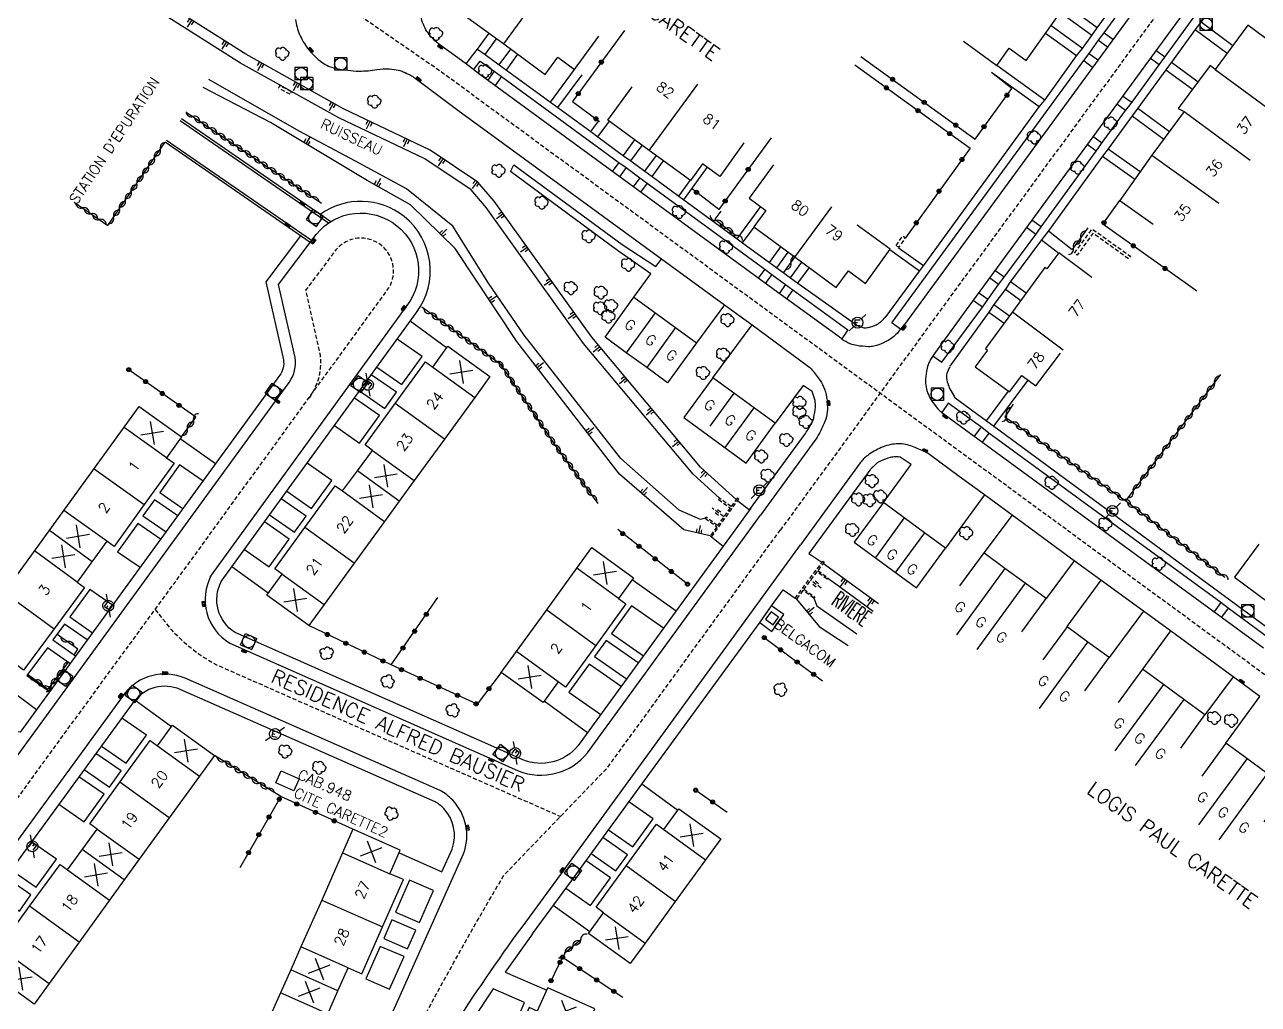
# Model space of a CAD drawing. Header units: millimetres. Extents: x 82000 to 83000, y 144000 to 145000.
# Drawn here: x 82586 to 82736.2, y 144820.2 to 144939.4 of the extents above; entities that cross this region are included whole.
import ezdxf
from ezdxf.enums import TextEntityAlignment as Align

# ---------------------------------------------------------------- set-up
doc = ezdxf.new("R2010")
doc.units = ezdxf.units.MM
doc.linetypes.add('DASHED', pattern=[0.75, 0.5, -0.25])
doc.layers.get('0').update_dxf_attribs({"linetype": 'CONTINUOUS'})
for name, color, linetype in [('W0001', 6, 'DASHED'), ('W0008', 7, 'CONTINUOUS'), ('W0100', 7, 'CONTINUOUS'), ('W0112', 1, 'DASHED'), ('W0211', 2, 'CONTINUOUS'), ('W0220', 5, 'DASHED'), ('W0300', 7, 'CONTINUOUS'), ('W0310', 3, 'CONTINUOUS'), ('W0322', 7, 'CONTINUOUS'), ('W0334', 7, 'CONTINUOUS'), ('W0400', 7, 'CONTINUOUS'), ('W0420', 7, 'CONTINUOUS'), ('W0471', 7, 'CONTINUOUS'), ('W0500', 5, 'DASHED'), ('W0984', 7, 'CONTINUOUS'), ('W0989', 7, 'CONTINUOUS'), ('W0991', 7, 'CONTINUOUS'), ('W1102', 7, 'CONTINUOUS')]:
    doc.layers.add(name, color=color, linetype=linetype)
doc.styles.get("Standard").update_dxf_attribs({"font": 'romans.shx', "width": 0.85})

# ---------------------------------------------------------------- blocks, each defined once
blk = doc.blocks.new('t310o')
at = {"color": 0, "linetype": 'Continuous'}
for centre, start, end in [((-0.5, 0.38), 216.8699, 323.1304), ((0.5, -0.37), 36.8699, 143.1303)]:
    blk.add_arc(centre, 0.625, start, end, dxfattribs=at)
blk = doc.blocks.new('t322o')
at = {"color": 0, "linetype": 'Continuous'}
for radius in [0.25, 0.15]:
    blk.add_circle((0, 0), radius, dxfattribs=at)
blk = doc.blocks.new('t211o')
at = {"color": 0, "linetype": 'Continuous'}
for p, q in [((-0.29, 0.5), (-0.29, 0)), ((0, 1), (0, 0)), ((0.29, 0.5), (0.29, 0))]:
    blk.add_line(p, q, dxfattribs=at)
blk = doc.blocks.new('T300')
for p, q in [((-0.8, 0.51), (-0.86, 0.34)), ((-0.86, 0.34), (-0.86, 0.17)), ((-0.86, 0.17), (-0.74, 0.06)), ((-0.69, 0.63), (-0.8, 0.51)), ((-0.8, -0.06), (-0.74, 0.06)), ((-0.74, 0.06), (-0.69, 0.11)), ((-0.57, 0.69), (-0.69, 0.63)), ((-0.46, 0.69), (-0.57, 0.69)), ((-0.29, 0.63), (-0.46, 0.69)), ((-0.29, 0.63), (-0.17, 0.74)), ((-0.23, 0.57), (-0.29, 0.63)), ((-0.17, 0.74), (-0.06, 0.8)), ((-0.06, 0.8), (0.06, 0.8)), ((0.06, 0.8), (0.23, 0.74)), ((0.23, 0.74), (0.34, 0.63)), ((0.34, 0.63), (0.4, 0.51)), ((0.46, 0.46), (0.34, 0.46)), ((0.4, 0.51), (0.4, 0.46)), ((0.57, 0.4), (0.46, 0.46)), ((0.57, 0.4), (0.69, 0.29)), ((0.69, 0.29), (0.74, 0.17)), ((0.74, 0.06), (0.69, -0.17)), ((0.74, 0.17), (0.74, 0.06)), ((-0.8, -0.17), (-0.8, -0.06)), ((-0.8, -0.23), (-0.8, -0.17)), ((-0.74, -0.34), (-0.8, -0.23)), ((-0.69, -0.4), (-0.74, -0.34)), ((-0.51, -0.46), (-0.69, -0.4)), ((-0.4, -0.46), (-0.51, -0.46)), ((-0.4, -0.46), (-0.34, -0.46)), ((-0.34, -0.46), (-0.34, -0.4)), ((-0.34, -0.51), (-0.34, -0.46)), ((-0.29, -0.63), (-0.34, -0.51)), ((-0.17, -0.74), (-0.29, -0.63)), ((-0.06, -0.8), (-0.17, -0.74)), ((0.06, -0.8), (-0.06, -0.8)), ((0.17, -0.74), (0.06, -0.8)), ((0.23, -0.69), (0.17, -0.74)), ((0.29, -0.46), (0.23, -0.46)), ((0.29, -0.63), (0.23, -0.69)), ((0.46, -0.4), (0.29, -0.46)), ((0.34, -0.51), (0.29, -0.63)), ((0.34, -0.51), (0.34, -0.46)), ((0.57, -0.34), (0.46, -0.4)), ((0.63, -0.29), (0.57, -0.34)), ((0.69, -0.17), (0.63, -0.29))]:
    blk.add_line(p, q)
blk = doc.blocks.new('T400')
for p, q in [((-0.15, 0.3), (0.15, 0.3)), ((-0.15, -0.25), (-0.15, 0.3)), ((-0.15, 0.15), (0.15, 0.15)), ((-0.15, 0), (0.15, 0)), ((0.15, 0.3), (0.15, -0.25)), ((-0.15, -0.15), (0.15, -0.15)), ((-0.15, -0.25), (-0.15, -0.3)), ((-0.15, -0.3), (0.15, -0.3)), ((0.15, -0.3), (0.15, -0.25))]:
    blk.add_line(p, q)
blk = doc.blocks.new('T420')
for p, q in [((0.75, 0.75), (-0.75, 0.75)), ((-0.75, 0.75), (-0.75, -0.75)), ((0.75, 0.75), (0.75, -0.75)), ((0.75, -0.75), (-0.75, -0.75))]:
    blk.add_line(p, q)
blk.add_ellipse((0, 0), major_axis=(-0.53, 0.53), ratio=1, start_param=3.926991, end_param=10.210176)
blk = doc.blocks.new('T471')
for p, q in [((-0.333334, 0.333334), (-0.333334, -0.333334)), ((-0.333334, 0.333334), (0.333334, 0.333334)), ((-0.333334, 0), (0, 0)), ((0.500001, 0.500001), (1.000002, 1.000002)), ((-0.500001, -0.500001), (-1.000002, -1.000002)), ((-0.333334, -0.333334), (0.333334, -0.333334))]:
    blk.add_line(p, q)
blk.add_ellipse((0, 0), major_axis=(0.471405, 0.471405), ratio=1, start_param=5.4977871438, end_param=11.780972451)
blk = doc.blocks.new('t220o')
at = {"color": 0, "linetype": 'Continuous'}
for p, q in [((-0.25, 0.25), (0.25, 0.25)), ((-0.25, -0.25), (0.25, -0.25))]:
    blk.add_line(p, q, dxfattribs=at)
blk = doc.blocks.new('t991o')
at = {"color": 0, "linetype": 'Continuous'}
for p, q in [((-1, 1), (1, -1)), ((-1, -1), (1, 1))]:
    blk.add_line(p, q, dxfattribs=at)

msp = doc.modelspace()

# ---------------------------------------------------------------- linework, layer by layer
at = {"layer": 'W0001', "flags": 128}
for points in [[(82913.53, 144892.79), (82895.99, 144895.69), (82771.61, 144986.53), (82767.59, 144989.37), (82765.05, 144990.29), (82762.58, 144990.21), (82759.45, 144988.85), (82756.99, 144986.06), (82696.65, 144903.52), (82684.96, 144887.43), (82678.01, 144877.92)], [(82620.05, 144945.2), (82636.56, 144933.82), (82681.9, 144900.62), (82698.83, 144888.23), (82731.68, 144864.19), (82778.36, 144830.01), (82786.8, 144823.81), (82790.48, 144822.21), (82794.06, 144822.57), (82797.26, 144824.81), (82800.33, 144828.9), (82865.41, 144918.02)]]:
    msp.add_lwpolyline(points, dxfattribs=at)
for points in [[(82486.32, 144804.93), (82527.55, 144779.75), (82534.9, 144777.74), (82536.81, 144778.71), (82541.46, 144785.2), (82588.43, 144849.77), (82595.67, 144859.7), (82606.17, 144874.07), (82619.35, 144892.23), (82630.12, 144907.05, 0.405562), (82629.42, 144912.56, 0.409888), (82623.9, 144912), (82620.22, 144907.09), (82621.93, 144899.43, -0.203088), (82620.64, 144894)], [(82590.14, 144720.84), (82604.02, 144751.9), (82625.97, 144801.36, -0.02377), (82644.37, 144835.9), (82656.98, 144849), (82678.01, 144877.92)], [(82601.9, 144868.23), (82603.88, 144865.75, 0.080803), (82609.36, 144861.51), (82651.24, 144843.04)]]:
    msp.add_lwpolyline(points, format="xyb", dxfattribs=at)
at = {"layer": 'W0008', "flags": 128}
for points in [[(82690.74, 144903.72), (82694.94, 144909.41), (82695.44, 144910.07), (82709.52, 144929.4), (82710.2, 144930.21), (82714.06, 144935.62), (82714.77, 144936.51), (82715.92, 144938.11), (82716.58, 144939.03), (82718.95, 144942.28), (82719.46, 144942.95), (82729.17, 144956.15), (82729.62, 144956.78), (82733.5, 144962.18), (82734.21, 144963.13), (82735.43, 144964.8), (82736.07, 144965.69), (82753.58, 144989.86, -0.04521)], [(82748.99, 144970.81), (82731.14, 144946.43), (82700.61, 144904.7), (82696.77, 144899.4, 0.048278), (82696.14, 144898.39, 0.068345), (82695.86, 144897.59, 0.028194), (82695.68, 144896.25, 0.055987), (82695.7, 144895.57, 0.051879), (82695.97, 144894.53, 0.058962), (82696.4, 144893.68, 0.030375), (82697.16, 144892.67, 0.057657), (82697.65, 144892.22), (82736.8, 144863.55)], [(82618.98, 144940.05, 0.067116), (82619.49, 144938.22, 0.064508), (82620.49, 144936.52, 0.071069), (82622.25, 144934.82, 0.101533), (82623.82, 144934.11, 0.025546), (82625.32, 144933.86, 0.027742), (82626.73, 144933.77, 0.047064), (82628.9, 144933.96, -0.067005), (82630.44, 144934.03, -0.028517), (82631.52, 144933.87, -0.050738), (82632.11, 144933.69, -0.024741), (82632.97, 144933.27, -0.03404), (82633.55, 144932.89), (82638.76, 144929.02), (82671.22, 144905.32), (82674.55, 144902.87), (82681.25, 144897.95, -0.055806), (82681.88, 144897.37, -0.030436), (82682.83, 144896.12, -0.063101), (82683.37, 144895.05, -0.054405), (82683.69, 144893.71, -0.056548), (82683.7, 144892.24, -0.071736), (82683.42, 144891.11, -0.023967), (82682.75, 144889.68, -0.036105), (82682.19, 144888.79), (82675.57, 144879.71)], [(82640.66, 144933.93), (82641.47, 144934.98), (82643.18, 144933.74), (82644.07, 144933.1), (82658.34, 144922.65), (82659.23, 144922.02), (82660.9, 144920.79), (82661.8, 144920.14), (82676.1, 144909.66), (82676.98, 144909.02), (82678.64, 144907.81), (82679.51, 144907.15), (82686.23, 144902.26), (82685.47, 144901.17), (82678.13, 144906.49), (82641.43, 144933.34), (82639.63, 144934.73), (82636.56, 144936.97, -0.039169), (82635.78, 144937.64, -0.03972), (82635.12, 144938.41, -0.049059), (82634.66, 144939.22, -0.044188), (82634.31, 144940.19, -0.012343)], [(82641.15, 144936.45), (82642.06, 144935.8), (82643.78, 144934.54), (82644.67, 144933.89), (82650.03, 144929.99), (82650.93, 144929.32), (82654.93, 144926.41), (82655.79, 144925.77), (82658.91, 144923.47), (82659.81, 144922.84), (82661.51, 144921.57), (82662.41, 144920.95), (82665.63, 144918.56), (82666.27, 144918.09), (82672.75, 144913.35), (82673.4, 144912.86), (82676.68, 144910.48), (82677.58, 144909.81), (82679.23, 144908.61), (82680.14, 144907.95), (82687.25, 144902.89, 0.070353), (82687.91, 144902.58, 0.101828), (82688.41, 144902.53, 0.042973), (82688.99, 144902.64, 0.035771), (82689.65, 144902.88, 0.07011), (82690.16, 144903.2, 0.054461), (82690.7, 144903.76)], [(82692.62, 144902.33, -0.045338), (82691.82, 144901.46, -0.063545), (82691.13, 144900.98, -0.02415), (82689.98, 144900.45, -0.04895), (82689.39, 144900.27, -0.057048), (82688.71, 144900.22, -0.02731), (82687.3, 144900.35, -0.064721), (82686.5, 144900.58, -0.045148), (82685.45, 144901.14)], [(82698.64, 144897.77, 0.074225), (82698.26, 144896.95, 0.119943), (82698.23, 144896.38, 0.029139), (82698.44, 144895.55, 0.042072), (82698.67, 144895, 0.021621), (82699.14, 144894.18, 0.09272), (82699.29, 144894.01), (82703.09, 144891.19), (82703.99, 144890.56), (82739.33, 144864.54, 0.043006), (82739.75, 144864.41, 0.058449), (82740.08, 144864.38, 0.045356), (82740.62, 144864.44, 0.044339), (82741.14, 144864.6, 0.102887), (82741.48, 144864.83, 0.070028), (82741.84, 144865.3), (82742.28, 144866), (82746.05, 144871.08), (82743.37, 144873.04)], [(82672.81, 144881.47), (82674.25, 144880.35), (82681.05, 144889.65, 0.025527), (82681.47, 144890.29, 0.018971), (82681.95, 144891.2, 0.067189), (82682.08, 144891.59, 0.021748), (82682.26, 144892.85, 0.076371), (82682.22, 144893.66), (82681.86, 144894.76), (82680.77, 144895.5), (82677.37, 144890.9)], [(82732.24, 144851.97), (82736.38, 144857.62), (82735.1, 144858.57), (82733.11, 144860.04), (82725.47, 144865.62), (82722.2, 144868.04), (82717.01, 144871.79), (82713.76, 144874.16), (82706.2, 144879.7), (82702.85, 144882.18), (82699.77, 144884.41), (82696.14, 144887.09, 0.0498), (82695.44, 144887.5, 0.024209), (82693.89, 144888.14, 0.098887), (82692.14, 144888.39, 0.091684), (82690.29, 144887.94, 0.052071), (82688.63, 144886.98, 0.078544), (82687.72, 144886.08), (82680.45, 144876.12)], [(82690.54, 144881.26), (82693.92, 144885.89), (82692.58, 144886.78, 0.043933), (82691.68, 144886.78, 0.0665), (82691.09, 144886.65, 0.023737), (82690.01, 144886.19, 0.068599), (82689.68, 144885.97, 0.019072), (82689.15, 144885.48, 0.035653), (82688.91, 144885.19), (82681.47, 144875.04), (82683.03, 144873.97)]]:
    msp.add_lwpolyline(points, format="xyb", dxfattribs=at)
for points in [[(82696.57, 144899.12), (82697.66, 144898.32), (82702.59, 144905.02), (82703.24, 144905.95), (82704.57, 144907.79), (82705.25, 144908.67), (82709.08, 144913.89), (82709.74, 144914.82), (82716.42, 144924.02), (82717.09, 144924.94), (82720.03, 144928.96), (82720.7, 144929.84), (82724.12, 144934.53), (82724.79, 144935.46), (82727.71, 144939.47), (82728.37, 144940.36), (82739.62, 144955.75), (82740.28, 144956.66), (82741.63, 144958.42), (82742.27, 144959.35), (82746.2, 144964.73), (82746.87, 144965.65), (82761.01, 144984.94), (82759.92, 144985.72)], [(82744.67, 144973.5), (82727.32, 144949.72), (82692.65, 144902.32), (82691.56, 144903.11), (82714.94, 144935.04), (82715.58, 144935.92), (82716.74, 144937.54), (82717.41, 144938.42), (82734.36, 144961.63), (82735.03, 144962.53), (82736.25, 144964.19)], [(82740.41, 144955.14), (82729.2, 144939.75), (82728.49, 144938.83), (82725.59, 144934.86), (82724.92, 144933.93), (82721.51, 144929.26), (82720.82, 144928.34), (82717.9, 144924.32), (82717.23, 144923.43), (82710.63, 144914.34), (82709.78, 144913.21), (82706.03, 144908.14), (82705.39, 144907.23), (82704, 144905.37), (82703.38, 144904.44), (82698.61, 144897.85)], [(82715.92, 144938.11), (82712.1, 144940.87)], [(82716.58, 144939.03), (82712.78, 144941.8)], [(82714.77, 144936.51), (82710.95, 144939.28)], [(82729.2, 144939.75), (82733.08, 144936.89)], [(82639.75, 144934.64), (82640.53, 144935.65), (82641.15, 144936.45), (82642.54, 144938.37)], [(82642.06, 144935.8), (82643.45, 144937.71)], [(82714.06, 144935.62), (82710.28, 144938.36)], [(82717.41, 144938.42), (82718.48, 144937.64)], [(82728.49, 144938.83), (82732.39, 144935.95)], [(82643.78, 144934.54), (82645.18, 144936.45)], [(82716.74, 144937.54), (82717.82, 144936.74)], [(82724.79, 144935.46), (82723.7, 144936.26)], [(82644.65, 144933.9), (82646.05, 144935.81)], [(82714.94, 144935.04), (82716.01, 144934.25)], [(82715.58, 144935.92), (82716.65, 144935.14)], [(82724.12, 144934.53), (82723.02, 144935.33)], [(82725.59, 144934.86), (82728.84, 144932.47)], [(82643.18, 144933.74), (82642.38, 144932.65)], [(82644.07, 144933.1), (82643.27, 144932)], [(82650.03, 144929.99), (82652.95, 144933.98)], [(82650.93, 144929.32), (82653.86, 144933.31)], [(82709.52, 144929.4), (82703.72, 144933.59)], [(82710.2, 144930.21), (82704.34, 144934.45)], [(82724.92, 144933.93), (82728.16, 144931.55)], [(82720.69, 144929.97), (82719.65, 144930.72)], [(82720.03, 144928.96), (82718.94, 144929.76)], [(82721.51, 144929.26), (82725.36, 144926.42)], [(82654.93, 144926.41), (82655.89, 144927.71)], [(82655.79, 144925.77), (82657.2, 144927.68)], [(82720.82, 144928.34), (82724.68, 144925.5)], [(82717.08, 144925.03), (82716.04, 144925.79)], [(82658.89, 144923.48), (82660.3, 144925.4)], [(82659.81, 144922.84), (82661.2, 144924.73)], [(82716.42, 144924.02), (82715.33, 144924.82)], [(82717.9, 144924.32), (82721.81, 144921.53)], [(82658.34, 144922.65), (82657.54, 144921.56)], [(82661.51, 144921.57), (82662.91, 144923.48)], [(82662.41, 144920.95), (82663.79, 144922.83)], [(82717.23, 144923.43), (82721.16, 144920.63)], [(82660.18, 144906.25), (82662.25, 144909.07), (82658.18, 144911.93), (82645.16, 144921.54), (82645.55, 144922.36), (82658.75, 144912.65), (82662.86, 144909.99), (82663.54, 144910.88)], [(82659.23, 144922.02), (82658.42, 144920.91)], [(82666.27, 144918.09), (82669.1, 144922.04)], [(82660.9, 144920.79), (82660.09, 144919.69)], [(82661.8, 144920.14), (82660.99, 144919.03)], [(82665.63, 144918.56), (82667.02, 144920.45)], [(82672.75, 144913.35), (82675.62, 144917.27)], [(82709.74, 144914.82), (82708.62, 144915.64)], [(82673.4, 144912.86), (82674.8, 144914.77)], [(82709.08, 144913.89), (82707.94, 144914.72)], [(82710.63, 144914.34), (82713.52, 144912.07)], [(82676.68, 144910.48), (82678.07, 144912.37)], [(82695.44, 144910.07), (82692.36, 144912.25)], [(82709.78, 144913.21), (82711.89, 144911.62)], [(82677.58, 144909.81), (82678.97, 144911.71)], [(82694.94, 144909.41), (82691.33, 144912.02)], [(82676.1, 144909.66), (82675.29, 144908.57)], [(82679.23, 144908.61), (82680.62, 144910.5)], [(82680.14, 144907.95), (82681.53, 144909.84)], [(82705.25, 144908.67), (82704.12, 144909.49)], [(82676.98, 144909.02), (82676.17, 144907.92)], [(82678.64, 144907.81), (82677.84, 144906.71)], [(82704.57, 144907.79), (82703.46, 144908.6)], [(82706.03, 144908.14), (82707.92, 144906.76)], [(82679.51, 144907.15), (82678.73, 144906.06)], [(82703.24, 144905.95), (82702.12, 144906.77)], [(82705.39, 144907.23), (82707.27, 144905.86)], [(82671.22, 144905.32), (82667.8, 144900.67)], [(82702.59, 144905.02), (82701.45, 144905.85)], [(82704, 144905.37), (82705.89, 144903.98)], [(82703.38, 144904.44), (82705.23, 144903.08)], [(82669.78, 144896.44), (82674.55, 144902.87)], [(82703.99, 144890.56), (82708.18, 144896.13)], [(82703.09, 144891.19), (82705.75, 144894.82)], [(82737.63, 144864.6), (82732.5, 144868.41), (82731.62, 144869.07), (82703.37, 144889.69), (82702.51, 144890.38), (82698.44, 144893.34), (82697.65, 144892.22)], [(82702.37, 144890.36), (82701.61, 144889.32)], [(82703.37, 144889.69), (82702.58, 144888.61)], [(82702.85, 144882.18), (82698.11, 144875.7)], [(82706.2, 144879.7), (82702.76, 144875.12)], [(82713.76, 144874.16), (82710.35, 144869.56)], [(82717.01, 144871.79), (82712.86, 144866.14)], [(82731.62, 144869.07), (82730.8, 144867.94)], [(82722.2, 144868.04), (82722.2, 144868.04), (82718.01, 144862.37)], [(82732.5, 144868.41), (82731.68, 144867.29)], [(82725.47, 144865.62), (82722.08, 144860.96)], [(82733.11, 144860.04), (82729.68, 144855.4)]]:
    msp.add_lwpolyline(points, dxfattribs=at)
at = {"layer": 'W0008'}
for points in [[(82487.43, 144806.25), (82504.89, 144795.63), (82505.18, 144795.45), (82528.39, 144781.22), (82531.63, 144781.19), (82535.13, 144781.56), (82537.93, 144785.52), (82543.21, 144792.75), (82585.97, 144851.56), (82616.89, 144894.02), (82618.21, 144895.88, 0.204059), (82618.93, 144898.91), (82616.93, 144907.8), (82621.5, 144913.88, -0.413291), (82631.33, 144914.94, -0.405562), (82632.55, 144905.22), (82608.74, 144872.41, 0.402832), (82610.99, 144864.14), (82642.55, 144850.19), (82646.09, 144848.6, 0.33182), (82654.53, 144850.79), (82675.57, 144879.71)], [(82592.92, 144719.61), (82629.37, 144801.06), (82637.99, 144817.05, -0.015417), (82646.57, 144829.58), (82651.35, 144836.1), (82680.45, 144876.12)]]:
    msp.add_lwpolyline(points, format="xyb", dxfattribs=at)
msp.add_lwpolyline([(82608.66, 144872.26), (82608.66, 144872.31)], dxfattribs=at)
msp.add_lwpolyline([(82573.42, 144824.07), (82549.51, 144791.11, 0.419948), (82550.51, 144782.4), (82571.68, 144767.07), (82593.8, 144751, 0.397732), (82601.23, 144753.15), (82602.14, 144755.14), (82621.26, 144797.84), (82639.45, 144838.5, 0.283819), (82638.12, 144845.03, 0.076449), (82636.58, 144846.19), (82605.56, 144859.85, 0.347508), (82598.13, 144857.91)], format="xyb", close=True, dxfattribs=at)
at = {"layer": 'W0100', "flags": 128}
for points in [[(82700.3, 144937.39), (82704.35, 144934.45), (82705.86, 144936.55), (82707.9, 144935.07), (82711.55, 144940.12), (82715.17, 144945.12), (82713.13, 144946.59), (82714.65, 144948.69), (82710.6, 144951.62)], [(82641.66, 144948.45), (82638.7, 144944.42), (82640.8, 144942.88), (82639.25, 144940.77), (82644.33, 144937.07), (82649.37, 144933.37), (82650.91, 144935.47), (82652.95, 144933.97), (82655.91, 144938)], [(82738.97, 144936.37), (82734.9, 144939.37), (82730.94, 144933.98), (82730.3, 144934.45), (82726.44, 144929.22), (82727.15, 144928.85), (82723.22, 144923.52), (82719.31, 144918.03), (82723.38, 144915.13)], [(82673.54, 144925.02), (82670.64, 144920.95), (82668.52, 144922.47), (82667.05, 144920.43), (82662.04, 144924.12), (82657.02, 144927.81), (82659.98, 144931.84)], [(82677.16, 144922.34), (82674.21, 144918.3), (82676.24, 144916.81), (82674.77, 144914.79), (82679.8, 144911.11), (82684.81, 144907.42), (82686.3, 144909.45), (82688.37, 144907.92), (82691.38, 144912.08), (82687.33, 144915.01)], [(82715.91, 144908.65), (82711.91, 144911.65), (82710.43, 144909.68), (82710.19, 144909.85), (82706.25, 144904.46), (82702.97, 144899.98), (82703.21, 144899.8), (82701.73, 144897.77), (82705.88, 144894.73), (82707.38, 144896.73), (82709.1, 144895.44), (82712.11, 144899.44)], [(82666.25, 144891.61), (82673.82, 144886.06), (82677.37, 144890.9), (82669.78, 144896.44), (82666.25, 144891.61)], [(82736.24, 144876.19), (82733.29, 144872.15), (82737.36, 144869.12), (82738.93, 144871.27), (82740.97, 144869.78), (82748.32, 144879.81), (82746.26, 144881.28), (82747.76, 144883.38), (82743.7, 144886.29)], [(82694.59, 144870.88), (82698.11, 144875.7), (82695.53, 144877.58), (82693.09, 144879.38), (82690.54, 144881.26), (82687, 144876.41), (82694.59, 144870.88)], [(82707.4, 144865.52), (82710.35, 144869.56), (82707.78, 144871.44), (82705.31, 144873.23), (82702.76, 144875.12), (82699.79, 144871.1)], [(82715.06, 144858.33), (82718.01, 144862.37), (82715.44, 144864.25), (82712.89, 144866.12), (82709.93, 144862.09)], [(82726.73, 144851.36), (82729.68, 144855.4), (82727.1, 144857.28), (82724.64, 144859.09), (82722.08, 144860.96), (82719.13, 144856.92)], [(82736.89, 144842.38), (82739.83, 144846.42), (82737.27, 144848.28), (82734.62, 144850.23), (82732.24, 144851.97), (82729.29, 144847.94)]]:
    msp.add_lwpolyline(points, dxfattribs=at)
msp.add_lwpolyline([(82664.28, 144895.8), (82661.73, 144897.68), (82659.25, 144899.48), (82656.66, 144901.39), (82660.18, 144906.25), (82667.8, 144900.67)], close=True, dxfattribs=at)
at = {"layer": 'W0100'}
for points in [[(82620.6, 144866.27), (82615.48, 144869.96), (82617.38, 144872.53), (82616.47, 144873.18), (82620.13, 144878.23), (82623.83, 144883.3), (82624.72, 144882.66), (82626.53, 144885.09), (82628.35, 144887.6), (82627.45, 144888.26), (82631.1, 144893.31), (82634.81, 144898.38), (82635.69, 144897.73), (82637.53, 144900.27), (82642.65, 144896.58), (82640.8, 144894.03), (82637.11, 144888.95), (82633.44, 144883.92), (82631.61, 144881.4), (82629.83, 144878.95), (82626.14, 144873.87), (82622.47, 144868.83)], [(82599.97, 144892.94), (82605.1, 144889.24), (82603.29, 144886.71), (82604.2, 144886.06), (82600.58, 144880.99), (82596.9, 144875.89), (82596.02, 144876.53), (82594.34, 144874.19), (82594.09, 144873.86), (82592.41, 144871.56), (82593.31, 144870.9), (82589.62, 144865.88), (82585.89, 144860.83), (82585.01, 144861.48), (82583.15, 144858.95), (82578.03, 144862.65)], [(82655.04, 144875.76), (82660.12, 144872.08), (82658.3, 144869.56), (82659.2, 144868.9), (82655.55, 144863.86), (82651.84, 144858.79), (82650.96, 144859.43), (82649.12, 144856.89), (82644.04, 144860.58), (82645.88, 144863.11), (82649.56, 144868.2), (82653.22, 144873.24)], [(82677.79, 144867.29), (82676.87, 144867.96), (82676.2, 144867.04), (82677.12, 144866.37)], [(82587.16, 144820.19), (82582.06, 144823.89), (82583.88, 144826.41), (82582.98, 144827.07), (82586.63, 144832.11), (82590.33, 144837.19), (82591.22, 144836.54), (82594.85, 144841.5), (82593.94, 144842.15), (82597.59, 144847.21), (82601.28, 144852.29), (82602.19, 144851.63), (82604.02, 144854.15), (82609.13, 144850.45), (82607.3, 144847.94), (82603.61, 144842.86), (82599.95, 144837.82), (82598.15, 144835.33), (82596.34, 144832.84), (82592.65, 144827.75), (82588.99, 144822.71)], [(82616.58, 144847.14), (82617.24, 144848.59), (82619.44, 144847.61), (82618.79, 144846.16)], [(82659.72, 144825.12), (82654.65, 144828.8), (82656.47, 144831.32), (82655.57, 144831.98), (82659.23, 144837.02), (82662.94, 144842.09), (82663.82, 144841.44), (82665.66, 144843.98), (82670.74, 144840.3), (82668.9, 144837.76), (82665.21, 144832.68), (82661.55, 144827.63)], [(82610.77, 144807.24), (82616.54, 144804.71), (82617.81, 144807.56), (82619.46, 144806.83), (82624.55, 144818.29), (82622.92, 144818.99), (82624.16, 144821.79), (82625.4, 144824.59), (82627.05, 144823.86), (82629.58, 144829.59), (82632.15, 144835.35), (82630.48, 144836.04), (82631.72, 144838.92), (82625.98, 144841.47), (82624.7, 144838.6), (82622.19, 144832.86), (82619.64, 144827.15), (82618.4, 144824.36), (82617.15, 144821.55), (82614.6, 144815.84), (82612.06, 144810.12)], [(82649.68, 144822.18), (82649.65, 144822.12), (82648.41, 144819.33), (82647.41, 144819.77), (82644.86, 144814.04), (82642.32, 144808.33), (82643.33, 144807.88), (82642.08, 144805.07), (82640.84, 144802.28), (82639.83, 144802.74), (82637.28, 144797.02), (82634.75, 144791.31), (82635.74, 144790.87), (82634.48, 144788.02), (82640.24, 144785.44), (82655.44, 144819.62)]]:
    msp.add_lwpolyline(points, close=True, dxfattribs=at)
at = {"layer": 'W0112', "flags": 128}
for points in [[(82618.5, 144931.25), (82617.07, 144932), (82616.92, 144931.71), (82618.35, 144930.96)], [(82692.08, 144912.55), (82692.9, 144913.71), (82693.23, 144913.47), (82692.41, 144912.32)], [(82720.38, 144910.92), (82716.05, 144914.01), (82714.13, 144911.37), (82713.8, 144911.6), (82715.96, 144914.56), (82720.61, 144911.24)]]:
    msp.add_lwpolyline(points, close=True, dxfattribs=at)
at = {"layer": 'W0112'}
for points in [[(82672.01, 144880.75), (82670.6, 144881.77), (82670.49, 144881.62), (82671.9, 144880.6), (82670.36, 144878.46), (82668.95, 144879.48), (82668.84, 144879.33), (82670.26, 144878.31), (82669.46, 144877.2), (82669.64, 144877.07), (82672.93, 144881.65), (82672.75, 144881.79)], [(82682.56, 144872.97), (82683.82, 144872.07), (82683.71, 144871.91), (82682.45, 144872.83), (82680.86, 144870.7), (82682.18, 144869.77), (82682.07, 144869.62), (82680.75, 144870.55), (82679.95, 144869.48), (82679.8, 144869.59), (82683.18, 144874.12), (82683.33, 144874.01)]]:
    msp.add_lwpolyline(points, close=True, dxfattribs=at)
at = {"layer": 'W0211', "flags": 128}
for points in [[(82672.62, 144881.61), (82668.28, 144885.57), (82655.04, 144901.36), (82643.18, 144917.94), (82641.2, 144920.24), (82635.36, 144924.16), (82624.82, 144929.19), (82612.93, 144935.81), (82603.48, 144941.79), (82601.59, 144943.74), (82605.59, 144945.01), (82608.98, 144948.05), (82622.3, 144953.1), (82624.54, 144954.71), (82623.78, 144957.35)], [(82670.6, 144881.77), (82667.38, 144884.7), (82654.05, 144900.59), (82642.2, 144917.17), (82640.36, 144919.3), (82634.74, 144923.07), (82624.25, 144928.07), (82612.29, 144934.73), (82602.69, 144940.82), (82599.28, 144944.33), (82604.96, 144946.12), (82608.32, 144949.13), (82621.71, 144954.21), (82623.1, 144955.21), (82622.58, 144957.01)], [(82689.96, 144868.9), (82684.16, 144873.14), (82683.2, 144873.84)], [(82689.29, 144868), (82684.75, 144871.32), (82683.79, 144872.02)]]:
    msp.add_lwpolyline(points, dxfattribs=at)
at = {"layer": 'W0211'}
for points in [[(82669.46, 144877.2), (82666.27, 144877.91), (82658.41, 144884.7), (82645.93, 144900.84), (82638.42, 144912.16), (82632.98, 144917.49), (82627.73, 144920.43), (82615.93, 144927.52), (82607.75, 144931.77)], [(82668.84, 144879.33), (82668.28, 144879.18), (82665.68, 144880.32), (82658.59, 144886.6), (82646.81, 144901.63), (82642.49, 144907.95), (82638.15, 144914.89), (82632.48, 144919.44), (82626.31, 144922.8), (82619.43, 144926.47), (82608.43, 144932.76)], [(82679.95, 144869.48), (82682.74, 144866.16), (82686.26, 144863.84)], [(82682.07, 144869.62), (82682.43, 144868.69), (82687.3, 144865.26)]]:
    msp.add_lwpolyline(points, dxfattribs=at)
at = {"layer": 'W0220', "flags": 128}
for points in [[(82671.12, 144879.52), (82669.72, 144880.55)], [(82682.95, 144870.84), (82681.67, 144871.78)]]:
    msp.add_lwpolyline(points, dxfattribs=at)
at = {"layer": 'W0310'}
for points in [[(82605.68, 144928.78), (82622.14, 144917.67)], [(82592.03, 144917.82), (82596.14, 144914.98), (82603.14, 144925.1)], [(82655.81, 144881.13), (82650.93, 144887.79), (82644.02, 144898.02), (82634.38, 144905.04)], [(82605.1, 144889.24), (82606.85, 144891.63)], [(82591.99, 144862.62), (82592.48, 144863.42), (82589.97, 144865.2)], [(82586.37, 144860.37), (82588.87, 144858.52), (82591.34, 144861.8)], [(82617.19, 144845.45), (82609.13, 144850.45)], [(82651.79, 144826.47), (82653.74, 144828.09)]]:
    msp.add_lwpolyline(points, dxfattribs=at)
at = {"layer": 'W0310', "flags": 128}
for points in [[(82670.77, 144916.71), (82670.02, 144915.75), (82672.66, 144913.71)], [(82715.44, 144914.69), (82713.52, 144912.07)], [(82678.41, 144909.24), (82679.78, 144911.12)], [(82720.05, 144881.44), (82731.62, 144896.85)], [(82706.34, 144893.21), (82705.32, 144891.68), (82720.05, 144881.44), (82732.1, 144872.16)]]:
    msp.add_lwpolyline(points, dxfattribs=at)
at = {"layer": 'W0322', "flags": 128}
for points in [[(82659.02, 144938.69), (82652.7, 144930.07), (82655.98, 144927.65)], [(82687.81, 144935.54), (82701.7, 144925.49), (82706.19, 144931.66), (82703.7, 144933.59)], [(82687.07, 144934.51), (82701.09, 144924.37), (82693.23, 144913.47)], [(82676.9, 144925.63), (82670.51, 144916.91), (82667.31, 144919.4)], [(82728.69, 144906.98), (82717.27, 144915.13), (82719.31, 144918.03)], [(82625.98, 144841.47), (82617.19, 144845.45), (82612.21, 144836.78)]]:
    msp.add_lwpolyline(points, dxfattribs=at)
at = {"layer": 'W0322'}
for points in [[(82606.85, 144891.63), (82598.7, 144897.41)], [(82666.7, 144871.31), (82658.2, 144877.95)], [(82630.65, 144861.48), (82636.33, 144869.7)], [(82644.04, 144860.58), (82641.08, 144856.69), (82630.65, 144861.48), (82620.6, 144866.27)], [(82676.04, 144864.81), (82683.14, 144859.54)], [(82667.7, 144846.24), (82671.53, 144843.55)], [(82650.09, 144823.04), (82651.49, 144825.91)], [(82651.49, 144825.91), (82658.83, 144821.02)]]:
    msp.add_lwpolyline(points, dxfattribs=at)
at = {"layer": 'W0334'}
for points in [[(82623.01, 144915.27), (82604.95, 144927.72)], [(82623.27, 144915.43), (82605.11, 144927.95)], [(82620.78, 144912.91), (82603.14, 144925.1)], [(82620.94, 144913.14), (82603.3, 144925.33)], [(82637.38, 144900.07), (82632.94, 144903.31)], [(82628.88, 144897.72), (82631.91, 144895.61), (82634.39, 144899.02), (82631.36, 144901.13)], [(82626.79, 144894.85), (82629.85, 144892.71), (82631.27, 144894.67), (82628.21, 144896.8)], [(82623.73, 144890.62), (82626.78, 144888.49), (82629.2, 144891.85), (82626.16, 144893.97)], [(82604.95, 144889.03), (82609.27, 144885.99)], [(82607.73, 144883.87), (82604.87, 144885.83), (82602.47, 144882.46), (82605.29, 144880.52)], [(82617.93, 144882.63), (82620.93, 144880.53), (82623.41, 144883.94), (82620.4, 144886.04)], [(82604.65, 144879.65), (82601.82, 144881.59), (82600.42, 144879.63), (82603.23, 144877.7)], [(82615.84, 144879.75), (82618.88, 144877.64), (82620.29, 144879.59), (82617.26, 144881.71)], [(82602.56, 144876.78), (82599.78, 144878.68), (82597.33, 144875.26), (82600.08, 144873.37)], [(82612.77, 144875.53), (82615.8, 144873.41), (82618.22, 144876.77), (82615.2, 144878.88)], [(82669.64, 144877.07), (82671.05, 144875.94)], [(82615.68, 144870.23), (82611.23, 144873.41)], [(82659.97, 144871.87), (82665.31, 144868.05)], [(82596.71, 144868.74), (82593.97, 144870.67), (82591.53, 144867.33), (82594.27, 144865.39)], [(82675.5, 144866.65), (82676.98, 144865.57), (82678.43, 144867.61), (82676.94, 144868.67), (82678.36, 144870.61), (82679.8, 144869.59)], [(82647.82, 144828.75), (82652.58, 144835.21), (82662.43, 144848.76), (82675.53, 144866.68), (82676.94, 144868.67)], [(82663.78, 144865.95), (82659.87, 144868.67), (82657.45, 144865.32), (82661.35, 144862.6)], [(82593.63, 144864.52), (82590.87, 144866.46), (82589.45, 144864.52), (82592.21, 144862.57)], [(82660.71, 144861.72), (82656.79, 144864.45), (82655.38, 144862.5), (82659.29, 144859.77)], [(82591.54, 144861.65), (82588.8, 144863.58), (82586.3, 144860.19), (82589.06, 144858.24)], [(82658.62, 144858.85), (82654.74, 144861.56), (82652.26, 144858.15), (82656.14, 144855.44)], [(82583.3, 144859.16), (82587.48, 144856.07)], [(82603.88, 144853.96), (82599.45, 144857.18)], [(82649.27, 144857.1), (82654.54, 144853.25)], [(82595.37, 144851.6), (82598.39, 144849.51), (82600.86, 144852.92), (82597.85, 144855.01)], [(82593.27, 144848.74), (82596.34, 144846.61), (82597.75, 144848.57), (82594.7, 144850.68)], [(82590.19, 144844.52), (82593.27, 144842.38), (82595.69, 144845.74), (82592.63, 144847.86)], [(82665.51, 144843.77), (82661.13, 144846.98)], [(82657.07, 144841.39), (82660.04, 144839.32), (82662.52, 144842.73), (82659.55, 144844.8)], [(82654.98, 144838.52), (82657.98, 144836.43), (82659.4, 144838.38), (82656.4, 144840.47)], [(82584.37, 144836.55), (82587.44, 144834.42), (82589.91, 144837.83), (82586.86, 144839.95)], [(82651.91, 144834.3), (82654.9, 144832.21), (82657.32, 144835.56), (82654.35, 144837.64)], [(82582.28, 144833.68), (82585.38, 144831.52), (82586.79, 144833.48), (82583.7, 144835.63)], [(82654.8, 144829.01), (82650.35, 144832.19)], [(82647.82, 144828.75), (82644.52, 144824.09), (82649.56, 144821.91)]]:
    msp.add_lwpolyline(points, dxfattribs=at)
for points in [[(82674.41, 144880.56), (82653.39, 144851.66, -0.32918), (82646.66, 144849.92), (82643.14, 144851.5), (82611.65, 144865.41, -0.39258), (82609.96, 144871.65), (82633.7, 144904.37, 0.405086), (82632.22, 144916.06, 0.337822), (82622, 144916.31)], [(82619.6, 144913.73), (82615.39, 144908.13), (82617.52, 144898.63, -0.201871), (82617.05, 144896.72), (82615.72, 144894.86), (82585.46, 144853.29), (82579.58, 144854.05), (82530.03, 144785.59)], [(82637.03, 144844, 0.069437), (82635.98, 144844.83), (82604.96, 144858.49, 0.346809), (82599.32, 144857.02), (82574.62, 144823.19), (82550.81, 144790.37), (82550.67, 144790.17, 0.418435), (82551.41, 144783.6), (82572.56, 144768.28), (82593.92, 144752.77), (82598.26, 144762.28), (82594.11, 144764.14)], [(82631.59, 144838.62), (82636.81, 144836.28), (82638.05, 144839.07, 0.281179), (82637.03, 144844, 0.281179)]]:
    msp.add_lwpolyline(points, format="xyb", dxfattribs=at)
for points in [[(82631.15, 144831.4), (82634.06, 144830.14), (82635.8, 144834.03), (82632.88, 144835.29)], [(82632.61, 144826.91), (82633.63, 144829.19), (82630.73, 144830.45), (82629.73, 144828.18)], [(82630.43, 144822.03), (82632.2, 144825.98), (82629.3, 144827.22), (82627.55, 144823.28)], [(82646.87, 144820.37), (82643.05, 144822.05), (82640.57, 144818.34), (82645.15, 144816.43)]]:
    msp.add_lwpolyline(points, close=True, dxfattribs=at)
at = {"layer": 'W1102'}
for p, q in [((82727.15, 144928.85), (82735.2, 144922.91)), ((82723.22, 144923.52), (82731.36, 144917.71)), ((82635.69, 144897.73), (82640.8, 144894.03)), ((82637.11, 144888.95), (82631.1, 144893.31)), ((82603.29, 144886.71), (82598.13, 144890.4)), ((82628.35, 144887.6), (82633.44, 144883.92)), ((82594.48, 144885.35), (82600.58, 144880.99)), ((82631.61, 144881.4), (82626.53, 144885.09)), ((82624.72, 144882.66), (82629.83, 144878.95)), ((82596.02, 144876.53), (82590.79, 144880.26)), ((82594.22, 144874.03), (82589.03, 144877.83)), ((82626.14, 144873.87), (82620.13, 144878.23)), ((82592.41, 144871.56), (82587.24, 144875.36)), ((82658.3, 144869.56), (82653.22, 144873.24)), ((82617.38, 144872.53), (82622.47, 144868.83)), ((82583.58, 144870.31), (82589.62, 144865.88)), ((82649.56, 144868.2), (82655.55, 144863.86)), ((82650.96, 144859.43), (82645.88, 144863.11)), ((82603.61, 144842.86), (82597.59, 144847.21)), ((82594.85, 144841.5), (82599.95, 144837.82)), ((82663.82, 144841.44), (82668.9, 144837.76)), ((82598.15, 144835.33), (82593.03, 144839.02)), ((82624.7, 144838.6), (82630.48, 144836.04)), ((82665.21, 144832.68), (82659.23, 144837.02)), ((82591.22, 144836.54), (82596.34, 144832.84)), ((82622.19, 144832.86), (82629.58, 144829.59)), ((82592.65, 144827.75), (82586.63, 144832.11)), ((82656.47, 144831.32), (82661.55, 144827.63)), ((82583.88, 144826.41), (82588.99, 144822.71))]:
    msp.add_line(p, q, dxfattribs=at)
at = {"layer": 'W1102', "flags": 128}
for points in [[(82644.33, 144937.07), (82650.22, 144945.15)], [(82730.94, 144933.98), (82738.98, 144928.05)], [(82662.04, 144924.12), (82667.96, 144932.17)], [(82679.78, 144911.12), (82684.26, 144917.24)], [(82662.76, 144904.35), (82659.23, 144899.49)], [(82706.25, 144904.46), (82712.41, 144899.84)], [(82665.23, 144902.56), (82661.74, 144897.67)], [(82672.35, 144894.57), (82669.4, 144890.53)], [(82674.79, 144892.78), (82671.25, 144887.95)], [(82693.09, 144879.38), (82689.57, 144874.54)], [(82695.53, 144877.58), (82692.01, 144872.76)], [(82705.31, 144873.23), (82699.44, 144865.14)], [(82707.78, 144871.44), (82701.9, 144863.35)], [(82709.53, 144856.18), (82715.43, 144864.25)], [(82724.64, 144859.09), (82718.73, 144851.02)], [(82727.1, 144857.28), (82721.19, 144849.22)], [(82734.81, 144850.09), (82728.89, 144842.03)], [(82737.27, 144848.28), (82731.39, 144840.2)], [(82625.4, 144824.59), (82619.64, 144827.15)], [(82624.16, 144821.79), (82618.4, 144824.36)], [(82622.92, 144818.99), (82617.15, 144821.55)]]:
    msp.add_lwpolyline(points, dxfattribs=at)
at = {"layer": 'W1102'}
msp.add_lwpolyline([(82602.19, 144851.63), (82607.3, 144847.94)], dxfattribs=at)

# ---------------------------------------------------------------- block references
at = {"layer": 'W0211'}
for p, rotation in [((82606.36, 144939.97), 147.6526236703428), ((82610.59, 144937.29), 147.6526236700423), ((82614.87, 144934.73), 150.8759980995471), ((82619.24, 144932.29), 150.8759980990976), ((82623.61, 144929.86), 150.87599809988), ((82628.08, 144927.63), 154.4978701357001), ((82620.24, 144924.93), 329.0224664117151), ((82632.59, 144925.48), 154.4978701357001), ((82636.97, 144923.08), 146.1456487535129), ((82628.83, 144919.82), 330.753036337368), ((82641.12, 144920.29), 142.6671890484212), ((82644.27, 144916.42), 125.5620315201008), ((82636.72, 144913.82), 315.542426526468), ((82647.18, 144912.35), 125.5620315204101), ((82650.08, 144908.29), 125.5620315196343), ((82642.64, 144905.81), 303.5843094686729), ((82652.99, 144904.22), 125.5620315203316), ((82655.99, 144900.22), 129.9903141140862), ((82648.4, 144897.64), 307.6979873628821), ((82659.2, 144896.39), 129.9903141139214), ((82662.42, 144892.56), 129.9903141143501), ((82654.52, 144889.73), 307.6979873628821), ((82665.63, 144888.73), 129.9903141141853), ((82668.93, 144884.98), 137.6352584854336), ((82661.16, 144882.32), 319.2027590679971), ((82668.02, 144877.5), 346.771076991637), ((82685.92, 144871.85), 143.8347700364479), ((82681.36, 144867.81), 310.509958557455), ((82689.19, 144869.46), 143.8347700373224)]:
    msp.add_blockref('t211o', p, dxfattribs=dict(at, rotation=rotation))
at = {"layer": 'W0220', "rotation": 143.7348202708164}
for p in [(82670.42, 144880.03), (82682.31, 144871.31)]:
    msp.add_blockref('t220o', p, dxfattribs=at)
at = {"layer": 'W0300'}
for p in [(82636.12, 144938.29), (82617.42, 144935.87), (82642.12, 144933.75), (82628.62, 144930.04), (82718.24, 144927.38), (82708.92, 144925.69), (82714.21, 144922.01), (82643.74, 144921.62), (82648.98, 144917.74), (82665.7, 144916.61), (82654.71, 144913.65), (82671.44, 144912.36), (82659.52, 144910.19), (82652.53, 144907.35), (82656.18, 144906.8), (82656.11, 144904.89), (82657.11, 144903.87), (82657.42, 144905.18), (82671.6, 144903.45), (82671.08, 144899.26), (82698.4, 144900.2), (82668.62, 144897.01), (82680.36, 144893.38), (82680.37, 144892.23), (82681.12, 144891.05), (82700.32, 144891.57), (82678.76, 144888.87), (82675.7, 144886.85), (82676.5, 144884.53), (82689.17, 144883.85), (82711.06, 144883.64), (82687.52, 144881.62), (82688.9, 144881.51), (82690.2, 144881.98), (82717.62, 144878.62), (82686.79, 144877.91), (82700.66, 144877.52), (82724.11, 144873.78), (82730.85, 144855.01), (82732.92, 144854.68)]:
    msp.add_blockref('T300', p, dxfattribs=at)
for p, rotation in [((82622.69, 144862.87), 235.363257109812), ((82630.16, 144859.54), 155.828322213661), ((82677.96, 144858.58), 144.937126137278), ((82638.07, 144856.02), 155.828322213661), ((82617.78, 144850.93), 350.9788111954909), ((82621.91, 144848.95), 350.9788111954909), ((82630.71, 144843.32), 336.110581115352)]:
    msp.add_blockref('T300', p, dxfattribs=dict(at, rotation=rotation))
at = {"layer": 'W0310'}
for p, rotation in [((82606.5, 144928.23), 325.983138176293), ((82607.53, 144927.53), 325.983138176293), ((82608.57, 144926.83), 325.983138176293), ((82609.61, 144926.13), 325.983138176293), ((82610.64, 144925.43), 325.983138176293), ((82601.83, 144923.2), 55.35049043357835), ((82602.54, 144924.23), 55.35049043357835), ((82611.68, 144924.73), 325.983138176293), ((82612.71, 144924.03), 325.983138176293), ((82613.75, 144923.33), 325.983138176293), ((82601.12, 144922.18), 55.35049043357835), ((82614.79, 144922.64), 325.983138176293), ((82615.82, 144921.94), 325.983138176293), ((82599.7, 144920.12), 55.35049043357835), ((82600.41, 144921.15), 55.35049043357835), ((82616.86, 144921.24), 325.983138176293), ((82617.89, 144920.54), 325.983138176293), ((82598.99, 144919.09), 55.35049043357835), ((82618.93, 144919.84), 325.983138176293), ((82619.97, 144919.14), 325.983138176293), ((82598.28, 144918.06), 55.35049043357835), ((82621, 144918.44), 325.983138176293), ((82593.06, 144917.11), 325.3504904336747), ((82594.09, 144916.4), 325.3504904336747), ((82596.85, 144916.01), 55.35049043357835), ((82597.57, 144917.03), 55.35049043357835), ((82595.12, 144915.69), 325.3504904336747), ((82670.25, 144915.58), 322.1546173914656), ((82671.43, 144914.66), 322.1546173914656), ((82672.62, 144913.74), 322.1546173914656), ((82714.55, 144913.48), 233.7419688797427), ((82713.66, 144912.27), 233.7419688797427), ((82679.29, 144910.45), 53.77096099933046), ((82635.41, 144904.29), 143.926555444268), ((82636.42, 144903.55), 143.926555444268), ((82637.43, 144902.82), 143.926555444268), ((82638.44, 144902.08), 143.926555444268), ((82639.45, 144901.34), 143.926555444268), ((82640.46, 144900.61), 143.926555444268), ((82641.47, 144899.87), 143.926555444268), ((82642.48, 144899.14), 143.926555444268), ((82643.49, 144898.4), 143.926555444268), ((82644.36, 144897.52), 124.046155724169), ((82645.05, 144896.48), 124.046155724169), ((82645.75, 144895.45), 124.046155724169), ((82729.95, 144894.63), 53.09743540190991), ((82730.85, 144895.83), 53.09743540190991), ((82646.45, 144894.41), 124.046155724169), ((82647.15, 144893.38), 124.046155724169), ((82729.05, 144893.43), 53.09743540190991), ((82647.85, 144892.34), 124.046155724169), ((82705.51, 144891.96), 236.4366009694656), ((82728.15, 144892.23), 53.09743540190991), ((82605.84, 144890.24), 53.6620153625786), ((82606.58, 144891.25), 53.6620153625786), ((82648.55, 144891.31), 124.046155724169), ((82649.25, 144890.27), 124.046155724169), ((82706.27, 144891.02), 325.1749022363074), ((82727.25, 144891.03), 53.09743540190991), ((82649.95, 144889.23), 124.046155724169), ((82707.5, 144890.16), 325.1749022363074), ((82708.73, 144889.3), 325.1749022363074), ((82725.45, 144888.63), 53.09743540190991), ((82726.35, 144889.83), 53.09743540190991), ((82650.65, 144888.2), 124.046155724169), ((82651.38, 144887.18), 126.227247740132), ((82709.97, 144888.45), 325.1749022363074), ((82711.2, 144887.59), 325.1749022363074), ((82724.55, 144887.43), 53.09743540190991), ((82652.12, 144886.17), 126.227247740132), ((82712.43, 144886.73), 325.1749022363074), ((82713.66, 144885.88), 325.1749022363074), ((82723.65, 144886.23), 53.09743540190991), ((82652.85, 144885.16), 126.227247740132), ((82653.59, 144884.15), 126.227247740132), ((82714.89, 144885.02), 325.1749022363074), ((82722.75, 144885.03), 53.09743540190991), ((82654.33, 144883.15), 126.227247740132), ((82716.12, 144884.16), 325.1749022363074), ((82717.35, 144883.31), 325.1749022363074), ((82720.95, 144882.63), 53.09743540190991), ((82721.85, 144883.83), 53.09743540190991), ((82655.07, 144882.14), 126.227247740132), ((82718.58, 144882.45), 325.1749022363074), ((82719.82, 144881.59), 325.1749022363074), ((82721.01, 144880.69), 322.4043750708403), ((82722.2, 144879.77), 322.4043750708403), ((82723.39, 144878.86), 322.4043750708403), ((82724.58, 144877.94), 322.4043750708403), ((82725.77, 144877.03), 322.4043750708403), ((82726.96, 144876.11), 322.4043750708403), ((82728.14, 144875.2), 322.4043750708403), ((82729.33, 144874.28), 322.4043750708403), ((82730.52, 144873.37), 322.4043750708403), ((82731.71, 144872.45), 322.4043750708403), ((82591.21, 144864.32), 144.553339534564), ((82590.75, 144861.02), 53.07143632362941), ((82587.37, 144859.63), 323.537508957138), ((82588.38, 144858.89), 323.537508957138), ((82589.25, 144859.03), 53.07143632362941), ((82590, 144860.02), 53.07143632362941), ((82610.28, 144849.74), 148.1677010731), ((82611.34, 144849.08), 148.1677010731), ((82612.41, 144848.42), 148.1677010731), ((82613.47, 144847.76), 148.1677010731), ((82614.53, 144847.1), 148.1677010731), ((82615.59, 144846.44), 148.1677010731), ((82652.75, 144827.27), 39.4759463155769), ((82653.72, 144828.06), 39.4759463155769), ((82651.79, 144826.47), 39.4759463155769)]:
    msp.add_blockref('t310o', p, dxfattribs=dict(at, rotation=rotation))
at = {"layer": 'W0322'}
for p, rotation in [((82656.21, 144934.86), 233.7433889127252), ((82691.66, 144932.76), 324.1094307313112), ((82690.91, 144931.73), 324.1094307314065), ((82653.4, 144931.03), 233.7433889127252), ((82695.51, 144929.97), 324.1094307313112), ((82705.58, 144930.83), 54.02749016828336), ((82694.76, 144928.95), 324.1094307314065), ((82655.56, 144927.96), 323.5631657265375), ((82699.35, 144927.19), 324.1094307313112), ((82702.79, 144926.99), 54.02749016828336), ((82698.61, 144926.16), 324.1094307314065), ((82700.1, 144923), 234.1699187314307), ((82674.09, 144921.8), 233.7709609996126), ((82667.79, 144919.02), 142.2006196576272), ((82671.29, 144917.96), 233.7709609996126), ((82697.32, 144919.15), 234.1699187314307), ((82694.54, 144915.3), 234.1699187314307), ((82717.39, 144915.31), 54.82631200776546), ((82720.96, 144912.5), 144.5074148041234), ((82724.83, 144909.74), 144.5074148041234), ((82598.7, 144897.41), 144.671897274377), ((82600.74, 144895.97), 144.671897274377), ((82602.78, 144894.52), 144.671897274377), ((82604.81, 144893.07), 144.671897274377), ((82658.82, 144877.47), 141.957456998517), ((82660.79, 144875.93), 141.957456998517), ((82662.76, 144874.39), 141.957456998517), ((82664.73, 144872.85), 141.957456998517), ((82666.7, 144871.31), 141.957456998517), ((82634.91, 144867.65), 55.3632571097155), ((82622.86, 144865.19), 154.51551685669), ((82633.49, 144865.59), 55.3632571097155), ((82625.11, 144864.12), 154.51551685669), ((82676.04, 144864.81), 323.399326728323), ((82627.37, 144863.04), 154.51551685669), ((82632.07, 144863.53), 55.3632571097155), ((82678.04, 144863.32), 323.399326728323), ((82629.63, 144861.96), 154.51551685669), ((82631.89, 144860.91), 155.353277178855), ((82680.05, 144861.83), 323.399326728323), ((82634.16, 144859.86), 155.353277178855), ((82682.06, 144860.34), 323.399326728323), ((82636.44, 144858.82), 155.353277178855), ((82638.71, 144857.78), 155.353277178855), ((82642.53, 144858.59), 232.75863115476), ((82640.98, 144856.74), 155.353277178855), ((82667.7, 144846.24), 324.937126137514), ((82617.01, 144845.14), 240.1376193412294), ((82619.14, 144844.56), 155.6283680442041), ((82669.75, 144844.8), 324.937126137514), ((82615.77, 144842.97), 240.1376193412294), ((82621.42, 144843.53), 155.6283680442041), ((82623.7, 144842.5), 155.6283680442041), ((82614.52, 144840.81), 240.1376193412294), ((82613.28, 144838.64), 240.1376193412294), ((82651.19, 144825.28), 63.9523323801065), ((82651.49, 144825.91), 326.2729879236219), ((82653.57, 144824.52), 326.2729879236219), ((82655.65, 144823.14), 326.2729879236219), ((82650.09, 144823.04), 63.9523323801065), ((82657.73, 144821.75), 326.2729879236219)]:
    msp.add_blockref('t322o', p, dxfattribs=dict(at, rotation=rotation))
at = {"layer": 'W0400'}
for p, rotation in [((82620.85, 144936.32), 220.4682208313093), ((82636.61, 144936.75), 233.7002840901121), ((82633.95, 144932.78), 233.3748387456248), ((82619.8, 144917.64), 236.187937042073), ((82618, 144915.04), 236.187937042073), ((82621.16, 144913.08), 322.3876735924801), ((82632.14, 144904.92), 323.9716654027968), ((82693, 144902.55), 323.8224929780079), ((82616.76, 144893.6), 235.350490433776), ((82683.86, 144893.34), 183.74537859275), ((82698.06, 144891.73), 233.7828672289549), ((82695.62, 144887.57), 62.88894891502264), ((82607.82, 144868.91), 4.930957984081505), ((82612.74, 144863.17), 246.156665518875), ((82603.11, 144860.48), 269.5831535162046), ((82734.17, 144859.44), 53.49690763767455), ((82597.73, 144857.72), 324.2101133440619), ((82642.82, 144849.91), 245.828322213661), ((82639.92, 144841.64), 188.7260369114119), ((82651.48, 144836.5), 323.1764580820458)]:
    msp.add_blockref('T400', p, dxfattribs=dict(at, rotation=rotation))
at = {"layer": 'W0420'}
for p in [(82729.82, 144939.47), (82624.5, 144934.63), (82619.67, 144933.45), (82620.33, 144932.23), (82697.09, 144894.43), (82734.88, 144868.05)]:
    msp.add_blockref('T420', p, dxfattribs=at)
for p, rotation in [((82621.35, 144915.9), 146.187937042073), ((82616.33, 144894.74), 145.350490433776), ((82626.79, 144895.64), 233.961265834108), ((82613.28, 144864.33), 156.156665518875), ((82590.85, 144859.9), 323.537508957138), ((82599.3, 144857.96), 144.067583010825), ((82644.07, 144850.73), 232.75863115476), ((82652.79, 144836.29), 143.833886304561)]:
    msp.add_blockref('T420', p, dxfattribs=dict(at, rotation=rotation))
at = {"layer": 'W0471'}
for p in [(82687.39, 144903.15), (82675.43, 144882.74), (82718.42, 144880.23)]:
    msp.add_blockref('T471', p, dxfattribs=at)
for p, rotation in [((82627.81, 144895.58), 233.961265834108), ((82596.2, 144868.68), 53.62468252030461), ((82616.49, 144853.07), 350.9788111954909), ((82645.73, 144850.75), 232.75863115476), ((82586.96, 144839.4), 234.023113313029)]:
    msp.add_blockref('T471', p, dxfattribs=dict(at, rotation=rotation))
at = {"layer": 'W0991'}
for p, rotation in [((82639.17, 144897.15), 324.0754145608703), ((82601.54, 144889.71), 324.1698627142121), ((82629.98, 144884.5), 324.0754145610132), ((82628.18, 144882.02), 324.0702412273288), ((82592.51, 144877.15), 324.456806757582), ((82590.73, 144874.69), 323.7388312463452), ((82656.67, 144872.66), 324.064017219514), ((82618.98, 144869.4), 324.1698627130527), ((82647.5, 144860), 324.0640172193994), ((82605.66, 144851.05), 324.0675830103004), ((82667.21, 144840.76), 324.0640172194546), ((82628.21, 144838.76), 336.110581115097), ((82596.49, 144838.42), 324.2035451886827), ((82594.69, 144835.93), 324.1527214816323), ((82658.1, 144828.22), 324.0194104766838), ((82621.9, 144824.47), 336.0180060866122), ((82585.53, 144823.3), 324.1018977738671), ((82620.66, 144821.67), 336.0180060863796), ((82651.86, 144819.34), 336.0221505602232)]:
    msp.add_blockref('t991o', p, dxfattribs=dict(at, rotation=rotation))

# ---------------------------------------------------------------- texts
at = {"layer": 'W0500'}
msp.add_text('RUISSEAU', height=1.25, rotation=334.4979, dxfattribs=at).set_placement((82625.82, 144925.74), align=Align.MIDDLE)
at = {"layer": 'W0500', "width": 0.5}
msp.add_text('RIVIERE', height=2, rotation=324.8316, dxfattribs=at).set_placement((82686.66, 144868.32), align=Align.MIDDLE)
at = {"layer": 'W0984'}
for s, rotation, p in [("STATION D'EPURATION", 55.9831, (82596.93, 144925.33)), ('BELGACOM', 324.1623, (82680.99, 144864.15)), ('CAB.948', 335.9398, (82622.57, 144846.83)), ('CITE CARETTE2', 335.9398, (82624.54, 144843.51))]:
    msp.add_text(s, height=1.25, rotation=rotation, dxfattribs=at).set_placement(p, align=Align.MIDDLE)
at = {"layer": 'W0989'}
for s, rotation, p in [('LOGIS PAUL CARETTE', 324.4877, (82660.29, 144942.78)), ('RESIDENCE ALFRED BAUSIER', 336.1984, (82631.47, 144853.5)), ('LOGIS PAUL CARETTE', 324.4877, (82725.7, 144839.57))]:
    msp.add_text(s, height=1.75, rotation=rotation, dxfattribs=at).set_placement(p, align=Align.MIDDLE)
at = {"layer": 'W0991'}
for s, rotation, p in [('82', 323.804, (82664, 144931.47)), ('81', 323.804, (82669.66, 144927.6)), ('37', 53.0974, (82734.57, 144927.17)), ('36', 53.0974, (82730.82, 144921.98)), ('80', 323.804, (82680.41, 144917.08)), ('35', 53.0974, (82726.96, 144916.57)), ('79', 323.804, (82684.54, 144914.06)), ('77', 53.0974, (82714.11, 144904.89)), ('G', 324.1373, (82659.72, 144902.86)), ('G', 324.1373, (82662.24, 144901.02)), ('G', 324.1373, (82664.77, 144899.17)), ('78', 53.0974, (82709.12, 144898.53)), ('24', 54.0682, (82635.95, 144893.67)), ('G', 324.1373, (82669.39, 144893.11)), ('G', 324.1373, (82671.9, 144891.27)), ('23', 54.0754, (82632.27, 144888.61)), ('G', 324.1373, (82674.41, 144889.44)), ('1', 54.4568, (82599.35, 144885.69)), ('2', 54.4496, (82595.68, 144880.63)), ('22', 54.0631, (82624.98, 144878.59)), ('G', 323.8743, (82689.19, 144876.67)), ('G', 323.8743, (82691.59, 144874.93)), ('21', 54.0702, (82621.3, 144873.53)), ('G', 323.8743, (82694.05, 144873.13)), ('3', 53.7388, (82588.43, 144870.62)), ('1', 54.064, (82654.38, 144868.55)), ('G', 323.8743, (82699.88, 144868.54)), ('G', 323.8743, (82702.41, 144866.69)), ('G', 323.8743, (82704.93, 144864.85)), ('2', 54.0568, (82650.71, 144863.49)), ('G', 323.8743, (82710.03, 144859.54)), ('G', 323.8743, (82712.59, 144857.66)), ('G', 323.8743, (82719.23, 144854.37)), ('G', 323.8743, (82721.74, 144852.54)), ('G', 323.8743, (82724.26, 144850.69)), ('20', 54.1964, (82602.44, 144847.57)), ('G', 323.8743, (82729.39, 144845.38)), ('19', 54.2035, (82598.77, 144842.51)), ('G', 323.8743, (82731.9, 144843.54)), ('G', 323.8743, (82734.43, 144841.7)), ('41', 54.0122, (82664.06, 144837.39)), ('27', 66.1272, (82627.14, 144834.09)), ('18', 54.0947, (82591.48, 144832.48)), ('42', 54.0122, (82660.39, 144832.33)), ('17', 54.1019, (82587.81, 144827.41)), ('28', 66.1272, (82624.61, 144828.37))]:
    msp.add_text(s, height=1.25, rotation=rotation, dxfattribs=at).set_placement(p, align=Align.MIDDLE)

doc.saveas('drawing.dxf')
